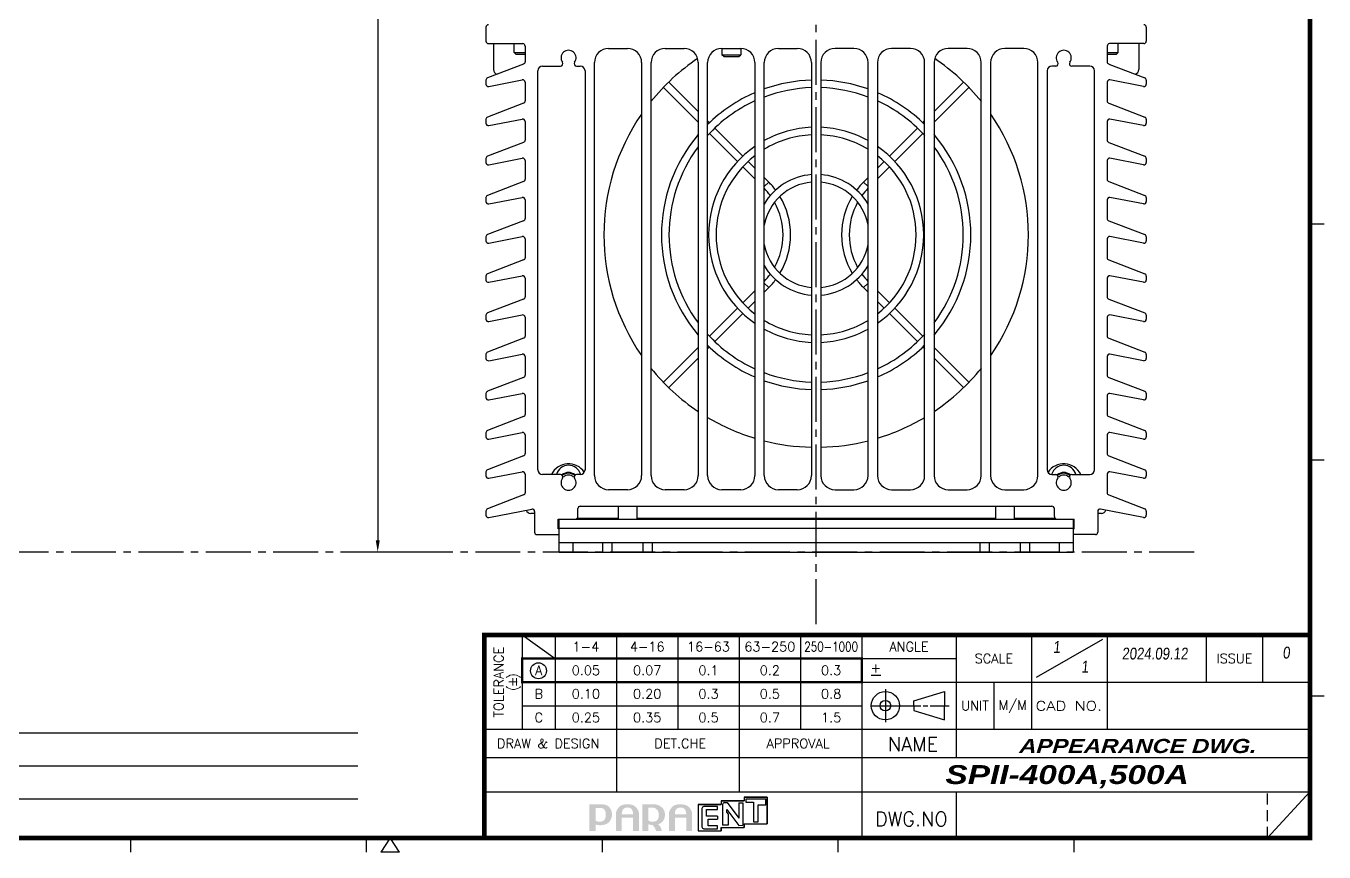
# Model space of a CAD drawing. Extents: x -329 to 5579, y -1942 to 3105.
# Drawn here: x 2328.6 to 2603.8, y -1941.3 to -1766.4 of the extents above; entities that cross this region are included whole.
import ezdxf
from ezdxf.enums import TextEntityAlignment as Align

# ---------------------------------------------------------------- set-up
doc = ezdxf.new("R2010")
doc.units = 0
for name, pattern in [('CENTER', [17.8, 10.75, -2.35, 2.35, -2.35]), ('CENTER2', [28.575, 19.05, -3.175, 3.175, -3.175]), ('HIDDEN', [3.525, 2.35, -1.175])]:
    doc.linetypes.add(name, pattern=pattern)
doc.layers.get('0').update_dxf_attribs({"linetype": 'CONTINUOUS'})
doc.layers.add('3', color=112, linetype='CENTER')
doc.layers.add('DIM', color=1, linetype='CONTINUOUS')
doc.styles.add('N', font='arialbi.ttf', dxfattribs={"width": 0.8, "oblique": 5})
doc.styles.add('OMI-1', font='arial.ttf', dxfattribs={"oblique": 1})
doc.styles.add('SIM', font='simplex')

msp = doc.modelspace()

# ---------------------------------------------------------------- hatches: boundary and pattern name
h = msp.add_hatch(color=256)
edge = h.paths.add_edge_path()
edge.add_spline(control_points=[(2451.23, -1934.53), (2451.02, -1934.77), (2450.71, -1934.93), (2450.22, -1934.93), (2450.11, -1934.93), (2449.95, -1934.92), (2449.74, -1934.87), (2449.54, -1934.83), (2449.43, -1934.72), (2449.37, -1934.67), (2449.37, -1934.59), (2449.37, -1932.14), (2449.37, -1931.99), (2449.51, -1931.99), (2450.28, -1931.99), (2450.28, -1931.99), (2450.72, -1931.99), (2451.02, -1932.12), (2451.23, -1932.36), (2451.45, -1932.61), (2451.52, -1933.03), (2451.52, -1933.4), (2451.52, -1933.78), (2451.45, -1934.29), (2451.23, -1934.53)], knot_values=[0, 0, 0, 0, 1, 1, 1, 2, 2, 2, 3, 3, 3, 4, 4, 4, 5, 5, 5, 6, 6, 6, 7, 7, 7, 8, 8, 8, 8], degree=3, periodic=0)
edge = h.paths.add_edge_path(flags=16)
edge.add_spline(control_points=[(2450.32, -1931.23), (2450.32, -1931.23), (2448.24, -1931.23), (2448.24, -1931.23), (2448.24, -1931.23), (2448.05, -1931.23), (2448.05, -1931.23), (2448.05, -1931.23), (2448.05, -1936.88), (2448.05, -1936.88), (2448.05, -1936.88), (2449.37, -1936.88), (2449.37, -1936.88), (2449.37, -1936.88), (2449.37, -1935.7), (2449.37, -1935.52), (2449.5, -1935.56), (2449.68, -1935.65), (2450.28, -1935.67), (2450.92, -1935.69), (2451.84, -1935.48), (2452.25, -1934.99), (2452.64, -1934.5), (2452.84, -1933.97), (2452.84, -1933.41), (2452.84, -1932.75), (2452.62, -1932.19), (2452.17, -1931.74), (2451.73, -1931.3), (2451.1, -1931.23), (2450.32, -1931.23)], knot_values=[0, 0, 0, 0, 1, 1, 1, 2, 2, 2, 3, 3, 3, 4, 4, 4, 5, 5, 5, 6, 6, 6, 7, 7, 7, 8, 8, 8, 9, 9, 9, 10, 10, 10, 10], degree=3, periodic=0)
h = msp.add_hatch(color=256)
edge = h.paths.add_edge_path()
edge.add_spline(control_points=[(2457.32, -1933.37), (2457.17, -1933.37), (2454.92, -1933.37), (2454.91, -1933.37), (2454.91, -1933.37), (2454.91, -1933.35), (2454.91, -1933.35), (2454.91, -1933.04), (2454.99, -1932.5), (2455.19, -1932.29), (2455.36, -1932.09), (2455.68, -1931.91), (2456.09, -1931.91), (2456.51, -1931.91), (2456.79, -1932.04), (2457, -1932.25), (2457.21, -1932.45), (2457.32, -1933.04), (2457.32, -1933.35), (2457.32, -1933.35), (2457.32, -1933.37), (2457.32, -1933.37)], knot_values=[0, 0, 0, 0, 1, 1, 1, 2, 2, 2, 3, 3, 3, 4, 4, 4, 5, 5, 5, 6, 6, 6, 7, 7, 7, 7], degree=3, periodic=0)
edge = h.paths.add_edge_path(flags=16)
edge.add_spline(control_points=[(2456.09, -1931.23), (2455.2, -1931.23), (2454.62, -1931.46), (2454.24, -1931.92), (2453.86, -1932.36), (2453.67, -1932.74), (2453.67, -1933.27), (2453.67, -1933.27), (2453.67, -1936.88), (2453.67, -1936.88), (2453.67, -1936.88), (2454.91, -1936.88), (2454.91, -1936.88), (2454.91, -1936.88), (2454.91, -1935.19), (2454.91, -1934.09), (2454.92, -1934.09), (2457.17, -1934.09), (2457.32, -1934.09), (2457.32, -1934.24), (2457.32, -1936.88), (2457.32, -1936.88), (2457.32, -1936.88), (2458.55, -1936.88), (2458.55, -1936.88), (2458.55, -1936.88), (2458.55, -1933.27), (2458.55, -1933.27), (2458.55, -1932.74), (2458.36, -1932.36), (2457.98, -1931.92), (2457.6, -1931.46), (2456.99, -1931.23), (2456.09, -1931.23)], knot_values=[0, 0, 0, 0, 1, 1, 1, 2, 2, 2, 3, 3, 3, 4, 4, 4, 5, 5, 5, 6, 6, 6, 7, 7, 7, 8, 8, 8, 9, 9, 9, 10, 10, 10, 11, 11, 11, 11], degree=3, periodic=0)
h = msp.add_hatch(color=256)
edge = h.paths.add_edge_path()
edge.add_spline(control_points=[(2462.42, -1934.59), (2462.16, -1934.83), (2461.85, -1934.95), (2461.41, -1934.95), (2461.29, -1934.95), (2461.13, -1934.93), (2460.99, -1934.88), (2460.85, -1934.83), (2460.58, -1934.69), (2460.54, -1934.65), (2460.54, -1934.57), (2460.54, -1932.1), (2460.54, -1931.95), (2460.68, -1931.95), (2461.53, -1931.95), (2461.53, -1931.95), (2461.92, -1931.95), (2462.15, -1932.16), (2462.4, -1932.41), (2462.65, -1932.67), (2462.77, -1933.08), (2462.77, -1933.43), (2462.77, -1933.81), (2462.68, -1934.35), (2462.42, -1934.59)], knot_values=[0, 0, 0, 0, 1, 1, 1, 2, 2, 2, 3, 3, 3, 4, 4, 4, 5, 5, 5, 6, 6, 6, 7, 7, 7, 8, 8, 8, 8], degree=3, periodic=0)
edge = h.paths.add_edge_path(flags=16)
edge.add_spline(control_points=[(2461.57, -1931.23), (2461.57, -1931.23), (2459.49, -1931.23), (2459.49, -1931.23), (2459.49, -1931.23), (2459.3, -1931.23), (2459.3, -1931.23), (2459.3, -1931.23), (2459.3, -1936.88), (2459.3, -1936.88), (2459.3, -1936.88), (2460.54, -1936.88), (2460.54, -1936.88), (2460.54, -1936.88), (2460.54, -1935.66), (2460.54, -1935.47), (2460.68, -1935.52), (2460.82, -1935.55), (2460.94, -1935.57), (2460.94, -1935.57), (2461.33, -1935.62), (2461.43, -1935.64), (2461.63, -1935.78), (2461.8, -1936.06), (2461.92, -1936.25), (2462.05, -1936.45), (2462.21, -1936.88), (2462.21, -1936.88), (2462.21, -1936.88), (2463.4, -1936.88), (2463.4, -1936.88), (2463.4, -1936.88), (2463.23, -1936.22), (2463.07, -1935.96), (2462.97, -1935.8), (2462.83, -1935.65), (2462.65, -1935.49), (2463.01, -1935.33), (2463.36, -1935.11), (2463.61, -1934.82), (2463.93, -1934.43), (2464.06, -1933.97), (2464.06, -1933.44), (2464.06, -1932.73), (2463.86, -1932.31), (2463.4, -1931.88), (2462.95, -1931.45), (2462.33, -1931.23), (2461.57, -1931.23)], knot_values=[0, 0, 0, 0, 1, 1, 1, 2, 2, 2, 3, 3, 3, 4, 4, 4, 5, 5, 5, 6, 6, 6, 7, 7, 7, 8, 8, 8, 9, 9, 9, 10, 10, 10, 11, 11, 11, 12, 12, 12, 13, 13, 13, 14, 14, 14, 15, 15, 15, 16, 16, 16, 16], degree=3, periodic=0)
h = msp.add_hatch(color=256)
edge = h.paths.add_edge_path()
edge.add_spline(control_points=[(2468.57, -1933.37), (2468.42, -1933.37), (2466.17, -1933.37), (2466.16, -1933.37), (2466.16, -1933.37), (2466.16, -1933.35), (2466.16, -1933.35), (2466.16, -1933.04), (2466.24, -1932.5), (2466.44, -1932.29), (2466.61, -1932.09), (2466.93, -1931.91), (2467.34, -1931.91), (2467.76, -1931.91), (2468.04, -1932.04), (2468.25, -1932.25), (2468.46, -1932.45), (2468.57, -1933.04), (2468.57, -1933.35), (2468.57, -1933.35), (2468.57, -1933.37), (2468.57, -1933.37)], knot_values=[0, 0, 0, 0, 1, 1, 1, 2, 2, 2, 3, 3, 3, 4, 4, 4, 5, 5, 5, 6, 6, 6, 7, 7, 7, 7], degree=3, periodic=0)
edge = h.paths.add_edge_path(flags=16)
edge.add_spline(control_points=[(2467.34, -1931.23), (2466.45, -1931.23), (2465.87, -1931.46), (2465.49, -1931.92), (2465.11, -1932.36), (2464.92, -1932.74), (2464.92, -1933.27), (2464.92, -1933.27), (2464.92, -1936.88), (2464.92, -1936.88), (2464.92, -1936.88), (2466.16, -1936.88), (2466.16, -1936.88), (2466.16, -1936.88), (2466.16, -1935.19), (2466.16, -1934.09), (2466.17, -1934.09), (2468.42, -1934.09), (2468.57, -1934.09), (2468.57, -1934.24), (2468.57, -1936.88), (2468.57, -1936.88), (2468.57, -1936.88), (2469.8, -1936.88), (2469.8, -1936.88), (2469.8, -1936.88), (2469.8, -1933.27), (2469.8, -1933.27), (2469.8, -1932.74), (2469.61, -1932.36), (2469.23, -1931.92), (2468.85, -1931.46), (2468.24, -1931.23), (2467.34, -1931.23)], knot_values=[0, 0, 0, 0, 1, 1, 1, 2, 2, 2, 3, 3, 3, 4, 4, 4, 5, 5, 5, 6, 6, 6, 7, 7, 7, 8, 8, 8, 9, 9, 9, 10, 10, 10, 11, 11, 11, 11], degree=3, periodic=0)

# ---------------------------------------------------------------- linework, layer by layer
at = {"color": 7, "linetype": 'CONTINUOUS'}
for p, q in [((2426.12, -1766.6), (2426.12, -1769.6)), ((2566.12, -1766.6), (2566.12, -1769.6)), ((2426.62, -1770.1), (2433.92, -1770.1)), ((2427.72, -1770.1), (2427.72, -1775.6)), ((2432.12, -1772), (2432.12, -1770.1)), ((2432.52, -1772.4), (2432.12, -1772)), ((2432.12, -1772), (2434.42, -1772)), ((2434.42, -1770.6), (2434.42, -1773.94)), ((2452.12, -1771.1), (2456.12, -1771.1)), ((2464.12, -1771.1), (2468.12, -1771.1)), ((2476.12, -1771.1), (2480.12, -1771.1)), ((2476.12, -1771.1), (2476.12, -1772.45)), ((2480.12, -1771.1), (2480.12, -1772.45)), ((2488.12, -1771.1), (2492.12, -1771.1)), ((2504.12, -1771.1), (2500.12, -1771.1)), ((2516.12, -1771.1), (2512.12, -1771.1)), ((2528.12, -1771.1), (2524.12, -1771.1)), ((2540.12, -1771.1), (2536.12, -1771.1)), ((2557.82, -1770.6), (2557.82, -1773.94)), ((2557.82, -1772), (2560.12, -1772)), ((2565.62, -1770.1), (2558.32, -1770.1)), ((2559.72, -1772.4), (2560.12, -1772)), ((2560.12, -1772), (2560.12, -1770.1)), ((2564.52, -1770.1), (2564.52, -1775.6)), ((2434.1, -1774.41), (2426.44, -1777.35)), ((2434.42, -1772.4), (2432.52, -1772.4)), ((2438.12, -1774.85), (2441.93, -1774.85)), ((2445.31, -1774.85), (2446.12, -1774.85)), ((2449.12, -1861.6), (2449.12, -1774.1)), ((2459.12, -1774.1), (2459.12, -1861.6)), ((2461.12, -1861.6), (2461.12, -1774.1)), ((2471.12, -1774.1), (2471.12, -1861.6)), ((2473.12, -1861.6), (2473.12, -1774.1)), ((2476.52, -1772.85), (2476.12, -1772.45)), ((2476.12, -1772.45), (2480.12, -1772.45)), ((2476.52, -1772.85), (2479.72, -1772.85)), ((2479.72, -1772.85), (2480.12, -1772.45)), ((2483.12, -1774.1), (2483.12, -1861.6)), ((2485.12, -1861.6), (2485.12, -1774.1)), ((2495.12, -1774.1), (2495.12, -1861.6)), ((2497.12, -1774.1), (2497.12, -1861.6)), ((2507.12, -1861.6), (2507.12, -1774.1)), ((2509.12, -1774.1), (2509.12, -1861.6)), ((2519.12, -1861.6), (2519.12, -1774.1)), ((2521.12, -1774.1), (2521.12, -1861.6)), ((2531.12, -1861.6), (2531.12, -1774.1)), ((2533.12, -1774.1), (2533.12, -1861.6)), ((2543.12, -1861.6), (2543.12, -1774.1)), ((2546.93, -1774.85), (2546.12, -1774.85)), ((2554.12, -1774.85), (2550.31, -1774.85)), ((2559.72, -1772.4), (2557.82, -1772.4)), ((2558.14, -1774.41), (2565.8, -1777.35)), ((2426.12, -1777.82), (2426.12, -1778.67)), ((2426.71, -1779.16), (2433.82, -1777.78)), ((2437.12, -1860.35), (2437.12, -1775.85)), ((2447.12, -1775.85), (2447.12, -1860.35)), ((2545.12, -1775.85), (2545.12, -1860.35)), ((2555.12, -1860.35), (2555.12, -1775.85)), ((2565.52, -1779.16), (2558.41, -1777.78)), ((2566.12, -1777.82), (2566.12, -1778.67)), ((2434.42, -1778.27), (2434.42, -1782.24)), ((2471.12, -1786.74), (2463.75, -1779.37)), ((2471.12, -1784.47), (2464.89, -1778.24)), ((2521.12, -1784.47), (2527.35, -1778.24)), ((2521.12, -1786.74), (2528.48, -1779.37)), ((2557.82, -1778.27), (2557.82, -1782.24)), ((2434.1, -1782.71), (2426.44, -1785.65)), ((2558.14, -1782.71), (2565.8, -1785.65)), ((2426.12, -1786.12), (2426.12, -1786.97)), ((2426.71, -1787.46), (2433.82, -1786.08)), ((2565.52, -1787.46), (2558.41, -1786.08)), ((2566.12, -1786.12), (2566.12, -1786.97)), ((2434.42, -1786.57), (2434.42, -1790.54)), ((2473.52, -1786.87), (2473.12, -1786.47)), ((2480.59, -1793.94), (2474.65, -1788)), ((2511.65, -1793.94), (2517.59, -1788)), ((2518.72, -1786.87), (2519.12, -1786.47)), ((2557.82, -1786.57), (2557.82, -1790.54)), ((2434.1, -1791.01), (2426.44, -1793.95)), ((2479.46, -1795.08), (2473.52, -1789.13)), ((2512.78, -1795.08), (2518.72, -1789.13)), ((2558.14, -1791.01), (2565.8, -1793.95)), ((2426.71, -1795.76), (2433.82, -1794.38)), ((2565.52, -1795.76), (2558.41, -1794.38)), ((2426.12, -1794.42), (2426.12, -1795.27)), ((2434.42, -1794.87), (2434.42, -1798.84)), ((2483.12, -1798.74), (2480.59, -1796.21)), ((2483.12, -1796.47), (2481.72, -1795.08)), ((2509.12, -1796.47), (2510.52, -1795.08)), ((2509.12, -1798.74), (2511.65, -1796.21)), ((2557.82, -1794.87), (2557.82, -1798.84)), ((2566.12, -1794.42), (2566.12, -1795.27)), ((2434.1, -1799.31), (2426.44, -1802.25)), ((2486.08, -1799.43), (2485.12, -1798.47)), ((2486.08, -1799.43), (2485.12, -1800.39)), ((2506.16, -1799.43), (2507.12, -1798.47)), ((2506.16, -1799.43), (2507.12, -1800.39)), ((2558.14, -1799.31), (2565.8, -1802.25)), ((2426.12, -1802.72), (2426.12, -1803.57)), ((2426.71, -1804.06), (2433.82, -1802.68)), ((2434.42, -1803.17), (2434.42, -1807.14)), ((2557.82, -1803.17), (2557.82, -1807.14)), ((2565.52, -1804.06), (2558.41, -1802.68)), ((2566.12, -1802.72), (2566.12, -1803.57)), ((2434.1, -1807.61), (2426.44, -1810.55)), ((2558.14, -1807.61), (2565.8, -1810.55)), ((2426.12, -1811.02), (2426.12, -1811.87)), ((2426.71, -1812.36), (2433.82, -1810.98)), ((2434.42, -1811.47), (2434.42, -1815.44)), ((2557.82, -1811.47), (2557.82, -1815.44)), ((2565.52, -1812.36), (2558.41, -1810.98)), ((2566.12, -1811.02), (2566.12, -1811.87)), ((2434.1, -1815.91), (2426.44, -1818.85)), ((2558.14, -1815.91), (2565.8, -1818.85)), ((2426.12, -1819.32), (2426.12, -1820.17)), ((2426.71, -1820.66), (2433.82, -1819.28)), ((2434.42, -1819.77), (2434.42, -1823.74)), ((2486.08, -1821.78), (2485.12, -1820.82)), ((2486.08, -1821.78), (2485.12, -1822.74)), ((2506.16, -1821.78), (2507.12, -1820.82)), ((2506.16, -1821.78), (2507.12, -1822.74)), ((2557.82, -1819.77), (2557.82, -1823.74)), ((2565.52, -1820.66), (2558.41, -1819.28)), ((2566.12, -1819.32), (2566.12, -1820.17)), ((2434.1, -1824.21), (2426.44, -1827.15)), ((2483.12, -1822.47), (2480.59, -1825)), ((2509.12, -1822.47), (2511.65, -1825)), ((2558.14, -1824.21), (2565.8, -1827.15)), ((2479.46, -1826.13), (2473.52, -1832.08)), ((2480.59, -1827.26), (2474.65, -1833.21)), ((2483.12, -1824.74), (2481.72, -1826.13)), ((2509.12, -1824.74), (2510.52, -1826.13)), ((2511.65, -1827.26), (2517.59, -1833.21)), ((2512.78, -1826.13), (2518.72, -1832.08)), ((2426.12, -1827.62), (2426.12, -1828.47)), ((2426.71, -1828.96), (2433.82, -1827.58)), ((2434.42, -1828.07), (2434.42, -1832.04)), ((2557.82, -1828.07), (2557.82, -1832.04)), ((2565.52, -1828.96), (2558.41, -1827.58)), ((2566.12, -1827.62), (2566.12, -1828.47)), ((2434.1, -1832.51), (2426.44, -1835.45)), ((2558.14, -1832.51), (2565.8, -1835.45)), ((2471.12, -1834.47), (2463.75, -1841.84)), ((2473.52, -1834.34), (2473.12, -1834.74)), ((2518.72, -1834.34), (2519.12, -1834.74)), ((2521.12, -1834.47), (2528.48, -1841.84)), ((2426.12, -1835.92), (2426.12, -1836.77)), ((2426.71, -1837.26), (2433.82, -1835.88)), ((2434.42, -1836.37), (2434.42, -1840.34)), ((2471.12, -1836.74), (2464.89, -1842.97)), ((2521.12, -1836.74), (2527.35, -1842.97)), ((2557.82, -1836.37), (2557.82, -1840.34)), ((2565.52, -1837.26), (2558.41, -1835.88)), ((2566.12, -1835.92), (2566.12, -1836.77)), ((2434.1, -1840.81), (2426.44, -1843.75)), ((2558.14, -1840.81), (2565.8, -1843.75)), ((2426.12, -1844.22), (2426.12, -1845.07)), ((2426.71, -1845.56), (2433.82, -1844.18)), ((2434.42, -1844.67), (2434.42, -1848.64)), ((2557.82, -1844.67), (2557.82, -1848.64)), ((2565.52, -1845.56), (2558.41, -1844.18)), ((2566.12, -1844.22), (2566.12, -1845.07)), ((2434.1, -1849.11), (2426.44, -1852.05)), ((2558.14, -1849.11), (2565.8, -1852.05)), ((2426.12, -1852.52), (2426.12, -1853.37)), ((2426.71, -1853.86), (2433.82, -1852.48)), ((2434.42, -1852.97), (2434.42, -1856.94)), ((2557.82, -1852.97), (2557.82, -1856.94)), ((2565.52, -1853.86), (2558.41, -1852.48)), ((2566.12, -1852.52), (2566.12, -1853.37)), ((2434.1, -1857.41), (2426.44, -1860.35)), ((2558.14, -1857.41), (2565.8, -1860.35)), ((2426.12, -1860.82), (2426.12, -1861.67)), ((2426.71, -1862.16), (2433.82, -1860.78)), ((2434.42, -1861.27), (2434.42, -1865.24)), ((2441.93, -1861.35), (2438.12, -1861.35)), ((2444.56, -1861.17), (2444.49, -1861.31)), ((2446.12, -1861.35), (2445.31, -1861.35)), ((2546.12, -1861.35), (2546.93, -1861.35)), ((2547.68, -1861.17), (2547.74, -1861.31)), ((2550.31, -1861.35), (2554.12, -1861.35)), ((2557.82, -1861.27), (2557.82, -1865.24)), ((2565.52, -1862.16), (2558.41, -1860.78)), ((2566.12, -1860.82), (2566.12, -1861.67)), ((2434.1, -1865.71), (2426.44, -1868.65)), ((2456.12, -1864.6), (2452.12, -1864.6)), ((2468.12, -1864.6), (2464.12, -1864.6)), ((2480.12, -1864.6), (2476.12, -1864.6)), ((2492.12, -1864.6), (2488.12, -1864.6)), ((2500.12, -1864.6), (2504.12, -1864.6)), ((2512.12, -1864.6), (2516.12, -1864.6)), ((2524.12, -1864.6), (2528.12, -1864.6)), ((2536.12, -1864.6), (2540.12, -1864.6)), ((2558.14, -1865.71), (2565.8, -1868.65)), ((2426.71, -1870.46), (2435.82, -1868.69)), ((2445.62, -1870.3), (2445.62, -1868.6)), ((2446.12, -1868.1), (2546.12, -1868.1)), ((2454.12, -1868.1), (2454.12, -1870.8)), ((2458.12, -1868.1), (2458.12, -1870.8)), ((2534.12, -1868.1), (2534.12, -1870.8)), ((2538.12, -1868.1), (2538.12, -1870.8)), ((2546.62, -1870.3), (2546.62, -1868.6)), ((2565.52, -1870.46), (2556.41, -1868.69)), ((2426.12, -1869.12), (2426.12, -1869.97)), ((2436.42, -1869.6), (2435.62, -1869.6)), ((2436.42, -1869.18), (2436.42, -1873.6)), ((2441.42, -1870.8), (2550.82, -1870.8)), ((2441.42, -1872.9), (2441.42, -1870.8)), ((2441.62, -1877.8), (2441.62, -1870.8)), ((2445.51, -1870.6), (2454.12, -1870.6)), ((2458.12, -1870.6), (2534.12, -1870.6)), ((2538.12, -1870.6), (2546.72, -1870.6)), ((2550.62, -1870.8), (2550.62, -1877.8)), ((2550.82, -1872.9), (2550.82, -1870.8)), ((2555.82, -1869.18), (2555.82, -1873.6)), ((2556.62, -1869.6), (2555.82, -1869.6)), ((2566.12, -1869.12), (2566.12, -1869.97)), ((2436.92, -1874.1), (2441.62, -1874.1)), ((2441.62, -1872.9), (2441.42, -1872.9)), ((2550.62, -1872.8), (2441.62, -1872.8)), ((2550.62, -1872.9), (2550.82, -1872.9)), ((2555.32, -1874.1), (2550.62, -1874.1)), ((2441.62, -1875.8), (2550.62, -1875.8)), ((2444.62, -1877.8), (2444.62, -1875.8)), ((2450.87, -1877.8), (2450.87, -1875.8)), ((2452.87, -1877.8), (2452.87, -1875.8)), ((2459.37, -1875.8), (2459.37, -1877.8)), ((2461.37, -1875.8), (2461.37, -1877.8)), ((2530.87, -1877.8), (2530.87, -1875.8)), ((2532.87, -1877.8), (2532.87, -1875.8)), ((2539.37, -1875.8), (2539.37, -1877.8)), ((2541.37, -1875.8), (2541.37, -1877.8)), ((2547.62, -1875.8), (2547.62, -1877.8)), ((2441.62, -1877.8), (2550.62, -1877.8))]:
    msp.add_line(p, q, dxfattribs=at)
for p, q in [((2603.8, -1808.35), (2600.8, -1808.35)), ((2603.8, -1858.35), (2600.8, -1858.35)), ((2433.8, -1895.35), (2440.8, -1900.35)), ((2433.8, -1895.35), (2433.8, -1915.35)), ((2440.8, -1895.35), (2440.8, -1915.35)), ((2453.8, -1895.35), (2453.8, -1915.35)), ((2466.8, -1895.35), (2466.8, -1915.35)), ((2479.8, -1895.35), (2479.8, -1928.61)), ((2492.8, -1895.35), (2492.8, -1915.35)), ((2505.8, -1895.35), (2505.8, -1938.35)), ((2525.8, -1895.35), (2525.8, -1921.35)), ((2541.8, -1895.35), (2541.8, -1915.35)), ((2557.8, -1895.35), (2557.8, -1915.35)), ((2578.8, -1895.35), (2578.8, -1905.35)), ((2590.8, -1905.35), (2590.8, -1895.35)), ((2556.8, -1896.35), (2542.8, -1904.35)), ((2433.8, -1900.35), (2525.8, -1900.35)), ((2507.8, -1903.85), (2509.8, -1903.85)), ((2433.8, -1905.35), (2600.8, -1905.35)), ((2510.8, -1906.85), (2510.8, -1913.85)), ((2533.8, -1905.35), (2533.8, -1915.35)), ((2516.8, -1909.35), (2523.3, -1907.35)), ((2516.8, -1910.35), (2516.8, -1909.35)), ((2523.3, -1907.35), (2523.3, -1910.35)), ((2603.8, -1908.35), (2600.8, -1908.35)), ((2433.8, -1910.35), (2505.8, -1910.35)), ((2507.8, -1910.35), (2518.3, -1910.35)), ((2516.8, -1910.35), (2516.8, -1911.35)), ((2516.8, -1911.35), (2523.3, -1913.35)), ((2518.8, -1910.35), (2519.8, -1910.35)), ((2520.3, -1910.35), (2524.3, -1910.35)), ((2523.3, -1913.35), (2523.3, -1910.35)), ((2425.8, -1915.35), (2600.8, -1915.35)), ((2453.8, -1915.35), (2453.8, -1928.61)), ((2273.86, -1916.09), (2398.93, -1916.09)), ((2273.86, -1923.09), (2398.93, -1923.09)), ((2425.8, -1921.35), (2505.8, -1921.35)), ((2505.8, -1921.35), (2600.8, -1921.35)), ((2425.8, -1928.61), (2600.8, -1928.61)), ((2525.8, -1928.61), (2525.8, -1938.35)), ((2591.8, -1938.35), (2600.8, -1928.61)), ((2273.86, -1930.09), (2398.93, -1930.09)), ((2476.01, -1931.26), (2471.13, -1931.26)), ((2471.13, -1931.26), (2471.13, -1936.88)), ((2475.24, -1931.73), (2472.29, -1931.73)), ((2475.24, -1932.32), (2475.24, -1931.73)), ((2480.88, -1930.51), (2476.01, -1930.51)), ((2476.01, -1930.51), (2476.01, -1931.26)), ((2476.29, -1931.28), (2476.29, -1935.69)), ((2476.69, -1930.88), (2477.26, -1930.88)), ((2477.26, -1930.88), (2479.75, -1934.19)), ((2479.75, -1930.96), (2480.6, -1930.96)), ((2479.75, -1930.96), (2479.75, -1934.19)), ((2480.6, -1930.96), (2480.6, -1935.69)), ((2485.76, -1929.76), (2480.88, -1929.76)), ((2480.88, -1929.76), (2480.88, -1930.51)), ((2485.46, -1930.18), (2481.18, -1930.18)), ((2481.18, -1930.18), (2481.18, -1930.77)), ((2481.18, -1930.77), (2482.81, -1930.78)), ((2482.81, -1930.78), (2482.82, -1934.96)), ((2483.81, -1934.96), (2483.81, -1931.33)), ((2483.81, -1931.33), (2485.46, -1931.33)), ((2485.46, -1931.33), (2485.46, -1930.18)), ((2485.76, -1935.38), (2485.76, -1929.76)), ((2471.89, -1932.13), (2471.89, -1936.01)), ((2472.84, -1933.78), (2472.84, -1932.32)), ((2472.84, -1932.32), (2475.24, -1932.32)), ((2475.24, -1933.78), (2472.84, -1933.78)), ((2473.24, -1935.82), (2473.24, -1934.37)), ((2473.24, -1934.37), (2475.24, -1934.37)), ((2475.24, -1933.78), (2475.24, -1934.37)), ((2477.15, -1932.37), (2479.74, -1935.7)), ((2477.15, -1932.98), (2477.15, -1932.37)), ((2477.15, -1932.98), (2477.45, -1933.36)), ((2477.45, -1933.36), (2477.46, -1935.69)), ((2471.13, -1936.88), (2476.01, -1936.88)), ((2472.29, -1936.41), (2475.24, -1936.41)), ((2475.24, -1935.82), (2473.24, -1935.82)), ((2475.24, -1936.41), (2475.24, -1935.82)), ((2476.01, -1936.88), (2476.01, -1936.13)), ((2476.01, -1936.13), (2480.88, -1936.13)), ((2477.46, -1935.69), (2476.29, -1935.69)), ((2479.74, -1935.7), (2480.6, -1935.69)), ((2480.88, -1936.13), (2480.88, -1935.38)), ((2480.88, -1935.38), (2485.76, -1935.38)), ((2482.82, -1934.96), (2483.81, -1934.96)), ((2350.8, -1941.35), (2350.8, -1938.35)), ((2400.8, -1941.35), (2400.8, -1938.35)), ((2405.8, -1938.35), (2403.8, -1941.35)), ((2407.8, -1941.35), (2405.8, -1938.35)), ((2450.8, -1941.35), (2450.8, -1938.35)), ((2500.8, -1941.35), (2500.8, -1938.35)), ((2550.8, -1941.35), (2550.8, -1938.35)), ((2407.8, -1941.35), (2403.8, -1941.35))]:
    msp.add_line(p, q)
at = {"linetype": 'HIDDEN'}
msp.add_line((2591.8, -1938.35), (2591.8, -1928.61), dxfattribs=at)
at = {"color": 3}
for p, q in [((2471.13, -1931.26), (2471.13, -1936.88)), ((2471.13, -1931.26), (2476.01, -1931.26)), ((2476.01, -1930.51), (2476.01, -1931.26)), ((2476.01, -1930.51), (2480.88, -1930.51)), ((2480.88, -1929.76), (2480.88, -1930.51)), ((2480.88, -1929.76), (2485.76, -1929.76)), ((2485.76, -1929.76), (2485.76, -1935.38)), ((2471.13, -1936.88), (2476.01, -1936.88)), ((2476.01, -1936.13), (2476.01, -1936.88)), ((2476.01, -1936.13), (2480.88, -1936.13)), ((2480.88, -1935.38), (2480.88, -1936.13)), ((2480.88, -1935.38), (2485.76, -1935.38))]:
    msp.add_line(p, q, dxfattribs=at)
at = {"const_width": 1}
msp.add_lwpolyline([(2600.8, -1388.35), (1800.8, -1388.35), (1800.8, -1938.35), (2600.8, -1938.35)], close=True, dxfattribs=at)
for points, const_width in [([(2425.8, -1938.35), (2425.8, -1895.35), (2600.8, -1895.35)], 1), ([(2433.8, -1900.35), (2505.8, -1900.35), (2505.8, -1905.35), (2433.8, -1905.35), (2433.8, -1900.35)], 0.5)]:
    msp.add_lwpolyline(points, dxfattribs=dict(const_width=const_width))
for centre, radius in [((2437.25, -1902.94), 1.69), ((2510.8, -1910.35), 3), ((2510.8, -1910.35), 1.12)]:
    msp.add_circle(centre, radius)
at = {"color": 7, "linetype": 'CONTINUOUS'}
for centre, radius, start, end in [((2426.62, -1766.6), 0.5, 90, 180), ((2565.62, -1766.6), 0.5, 0, 90), ((2426.62, -1769.6), 0.5, 180, 270), ((2565.62, -1769.6), 0.5, 270, 0), ((2433.92, -1770.6), 0.5, 0, 90), ((2443.62, -1773.1), 1.6, 323.4704, 216.5296), ((2452.12, -1774.1), 3, 90, 180), ((2456.12, -1774.1), 3, 0, 90), ((2464.12, -1774.1), 3, 90, 180), ((2468.12, -1774.1), 3, 0, 90), ((2476.12, -1774.1), 3, 90, 180), ((2480.12, -1774.1), 3, 0, 90), ((2488.12, -1774.1), 3, 90, 180), ((2492.12, -1774.1), 3, 0, 90), ((2500.12, -1774.1), 3, 90, 180), ((2504.12, -1774.1), 3, 0, 90), ((2512.12, -1774.1), 3, 90, 180), ((2516.12, -1774.1), 3, 0, 90), ((2524.12, -1774.1), 3, 90, 180), ((2528.12, -1774.1), 3, 0, 90), ((2536.12, -1774.1), 3, 90, 180), ((2540.12, -1774.1), 3, 0, 90), ((2548.62, -1773.1), 1.6, 323.4704, 216.5296), ((2558.32, -1770.6), 0.5, 90, 180), ((2433.92, -1773.94), 0.5, 291, 0), ((2438.12, -1775.85), 1, 90, 180), ((2441.93, -1774.35), 0.5, 270, 36.5296), ((2445.31, -1774.35), 0.5, 143.4704, 270), ((2446.12, -1775.85), 1, 0, 90), ((2496.12, -1810.6), 45, 123.9595, 141.1117), ((2496.12, -1810.6), 45, 38.8883, 56.0405), ((2546.12, -1775.85), 1, 90, 180), ((2546.93, -1774.35), 0.5, 270, 36.5296), ((2550.31, -1774.35), 0.5, 143.4704, 270), ((2554.12, -1775.85), 1, 0, 90), ((2558.32, -1773.94), 0.5, 180, 249), ((2426.62, -1777.82), 0.5, 111, 180), ((2428.72, -1775.6), 1, 180, 255.6843), ((2433.92, -1778.27), 0.5, 0, 101), ((2496.12, -1810.6), 32.8, 91.749, 109.6001), ((2496.12, -1810.6), 32.8, 70.3999, 88.251), ((2558.32, -1778.27), 0.5, 79, 180), ((2563.52, -1775.6), 1, 284.3157, 0), ((2565.62, -1777.82), 0.5, 0, 69), ((2426.62, -1778.67), 0.5, 180, 281), ((2496.12, -1810.6), 32.8, 113.3699, 134.5423), ((2496.12, -1810.6), 31.2, 91.8387, 110.6541), ((2496.12, -1810.6), 31.2, 69.3459, 88.1613), ((2496.12, -1810.6), 32.8, 45.4577, 66.6301), ((2565.62, -1778.67), 0.5, 259, 0), ((2433.92, -1782.24), 0.5, 291, 0), ((2496.12, -1810.6), 31.2, 114.6308, 137.5512), ((2496.12, -1810.6), 31.2, 42.4488, 65.3692), ((2558.32, -1782.24), 0.5, 180, 249), ((2426.62, -1786.12), 0.5, 111, 180), ((2433.92, -1786.57), 0.5, 0, 101), ((2496.12, -1810.6), 45, 145.3593, 214.6407), ((2496.12, -1810.6), 45, 325.3593, 34.6407), ((2558.32, -1786.57), 0.5, 79, 180), ((2565.62, -1786.12), 0.5, 0, 69), ((2426.62, -1786.97), 0.5, 180, 281), ((2496.12, -1810.6), 22.8, 92.517, 118.8641), ((2496.12, -1810.6), 22.8, 61.1359, 87.483), ((2565.62, -1786.97), 0.5, 259, 0), ((2433.92, -1790.54), 0.5, 291, 0), ((2496.12, -1810.6), 32.8, 139.6734, 220.3266), ((2496.12, -1810.6), 21.2, 92.707, 121.2973), ((2496.12, -1810.6), 21.2, 58.7027, 87.293), ((2496.12, -1810.6), 32.8, 319.6734, 40.3266), ((2558.32, -1790.54), 0.5, 180, 249), ((2426.62, -1794.42), 0.5, 111, 180), ((2433.92, -1794.87), 0.5, 0, 101), ((2496.12, -1810.6), 31.2, 143.3176, 216.6824), ((2496.12, -1810.6), 22.8, 124.7923, 235.2077), ((2496.12, -1810.6), 21.2, 127.8631, 232.1369), ((2496.12, -1810.6), 22.8, 304.7923, 55.2077), ((2496.12, -1810.6), 21.2, 307.8631, 52.1369), ((2496.12, -1810.6), 31.2, 323.3176, 36.6824), ((2558.32, -1794.87), 0.5, 79, 180), ((2565.62, -1794.42), 0.5, 0, 69), ((2426.62, -1795.27), 0.5, 180, 281), ((2565.62, -1795.27), 0.5, 259, 0), ((2433.92, -1798.84), 0.5, 291, 0), ((2496.12, -1810.6), 11.2, 95.1264, 169.612), ((2496.12, -1810.6), 12.8, 94.4856, 149.3564), ((2474.9, -1810.6), 15.8, 36.8602, 45), ((2496.12, -1810.6), 12.8, 30.6436, 85.5144), ((2496.12, -1810.6), 11.2, 10.388, 84.8736), ((2517.33, -1810.6), 15.8, 135, 143.1398), ((2558.32, -1798.84), 0.5, 180, 249), ((2426.62, -1802.72), 0.5, 111, 180), ((2474.9, -1810.6), 14.2, 35.8488, 43.9644), ((2474.9, -1810.6), 15.8, 328.9921, 31.0079), ((2517.33, -1810.6), 15.8, 148.9921, 211.0079), ((2517.33, -1810.6), 14.2, 136.0356, 144.1512), ((2565.62, -1802.72), 0.5, 0, 69), ((2426.62, -1803.57), 0.5, 180, 281), ((2433.92, -1803.17), 0.5, 0, 101), ((2474.9, -1810.6), 14.2, 330.8977, 29.1023), ((2517.33, -1810.6), 14.2, 150.8977, 209.1023), ((2558.32, -1803.17), 0.5, 79, 180), ((2565.62, -1803.57), 0.5, 259, 0), ((2433.92, -1807.14), 0.5, 291, 0), ((2558.32, -1807.14), 0.5, 180, 249), ((2426.62, -1811.02), 0.5, 111, 180), ((2565.62, -1811.02), 0.5, 0, 69), ((2426.62, -1811.87), 0.5, 180, 281), ((2433.92, -1811.47), 0.5, 0, 101), ((2496.12, -1810.6), 11.2, 190.388, 264.8736), ((2496.12, -1810.6), 11.2, 275.1264, 349.612), ((2558.32, -1811.47), 0.5, 79, 180), ((2565.62, -1811.87), 0.5, 259, 0), ((2433.92, -1815.44), 0.5, 291, 0), ((2558.32, -1815.44), 0.5, 180, 249), ((2426.62, -1819.32), 0.5, 111, 180), ((2496.12, -1810.6), 12.8, 210.6436, 265.5144), ((2474.9, -1810.6), 14.2, 316.0356, 324.1512), ((2496.12, -1810.6), 12.8, 274.4856, 329.3564), ((2517.33, -1810.6), 14.2, 215.8488, 223.9644), ((2565.62, -1819.32), 0.5, 0, 69), ((2426.62, -1820.17), 0.5, 180, 281), ((2433.92, -1819.77), 0.5, 0, 101), ((2474.9, -1810.6), 15.8, 315, 323.1398), ((2517.33, -1810.6), 15.8, 216.8602, 225), ((2558.32, -1819.77), 0.5, 79, 180), ((2565.62, -1820.17), 0.5, 259, 0), ((2433.92, -1823.74), 0.5, 291, 0), ((2558.32, -1823.74), 0.5, 180, 249), ((2426.62, -1827.62), 0.5, 111, 180), ((2565.62, -1827.62), 0.5, 0, 69), ((2426.62, -1828.47), 0.5, 180, 281), ((2433.92, -1828.07), 0.5, 0, 101), ((2496.12, -1810.6), 21.2, 238.7027, 267.293), ((2496.12, -1810.6), 21.2, 272.707, 301.2973), ((2558.32, -1828.07), 0.5, 79, 180), ((2565.62, -1828.47), 0.5, 259, 0), ((2433.92, -1832.04), 0.5, 291, 0), ((2496.12, -1810.6), 31.2, 222.4488, 245.3692), ((2496.12, -1810.6), 22.8, 241.1359, 267.483), ((2496.12, -1810.6), 22.8, 272.517, 298.8641), ((2496.12, -1810.6), 31.2, 294.6308, 317.5512), ((2558.32, -1832.04), 0.5, 180, 249), ((2426.62, -1835.92), 0.5, 111, 180), ((2496.12, -1810.6), 32.8, 225.4577, 246.6301), ((2496.12, -1810.6), 32.8, 293.3699, 314.5423), ((2565.62, -1835.92), 0.5, 0, 69), ((2426.62, -1836.77), 0.5, 180, 281), ((2433.92, -1836.37), 0.5, 0, 101), ((2558.32, -1836.37), 0.5, 79, 180), ((2565.62, -1836.77), 0.5, 259, 0), ((2433.92, -1840.34), 0.5, 291, 0), ((2496.12, -1810.6), 45, 218.8883, 236.2177), ((2496.12, -1810.6), 31.2, 249.3459, 268.1613), ((2496.12, -1810.6), 31.2, 271.8387, 290.6541), ((2496.12, -1810.6), 45, 303.7823, 321.1117), ((2558.32, -1840.34), 0.5, 180, 249), ((2426.62, -1844.22), 0.5, 111, 180), ((2496.12, -1810.6), 32.8, 250.3999, 268.251), ((2496.12, -1810.6), 32.8, 271.749, 289.6001), ((2565.62, -1844.22), 0.5, 0, 69), ((2426.62, -1845.07), 0.5, 180, 281), ((2433.92, -1844.67), 0.5, 0, 101), ((2558.32, -1844.67), 0.5, 79, 180), ((2565.62, -1845.07), 0.5, 259, 0), ((2433.92, -1848.64), 0.5, 291, 0), ((2496.12, -1810.6), 45, 239.2491, 253.1954), ((2496.12, -1810.6), 45, 286.8046, 300.7509), ((2558.32, -1848.64), 0.5, 180, 249), ((2426.62, -1852.52), 0.5, 111, 180), ((2565.62, -1852.52), 0.5, 0, 69), ((2426.62, -1853.37), 0.5, 180, 281), ((2433.92, -1852.97), 0.5, 0, 101), ((2496.12, -1810.6), 45, 255.8436, 268.7287), ((2496.12, -1810.6), 45, 271.2713, 284.1564), ((2558.32, -1852.97), 0.5, 79, 180), ((2565.62, -1853.37), 0.5, 259, 0), ((2433.92, -1856.94), 0.5, 291, 0), ((2558.32, -1856.94), 0.5, 180, 249), ((2426.62, -1860.82), 0.5, 111, 180), ((2438.12, -1860.35), 1, 180, 270), ((2443.62, -1863.1), 4, 33.4704, 153.9785), ((2443.62, -1862.1), 2.69, 16.4596, 163.7744), ((2446.12, -1860.35), 1, 270, 0), ((2546.12, -1860.35), 1, 180, 270), ((2548.62, -1863.1), 4, 26.0215, 146.5296), ((2548.62, -1862.1), 2.69, 16.2256, 163.5404), ((2554.12, -1860.35), 1, 270, 0), ((2565.62, -1860.82), 0.5, 0, 69), ((2426.62, -1861.67), 0.5, 180, 281), ((2433.92, -1861.27), 0.5, 0, 101), ((2441.93, -1861.85), 0.5, 323.4704, 90), ((2443.62, -1863.1), 1.6, 143.4704, 36.5296), ((2443.62, -1863.1), 2.15, 49.9029, 130.0971), ((2443.62, -1863.1), 2, 51.4275, 128.5725), ((2443.62, -1863.1), 1.6, 48.4583, 131.5417), ((2445.31, -1861.85), 0.5, 90, 216.5296), ((2452.12, -1861.6), 3, 180, 270), ((2456.12, -1861.6), 3, 270, 0), ((2464.12, -1861.6), 3, 180, 270), ((2468.12, -1861.6), 3, 270, 0), ((2476.12, -1861.6), 3, 180, 270), ((2480.12, -1861.6), 3, 270, 0), ((2488.12, -1861.6), 3, 180, 270), ((2492.12, -1861.6), 3, 270, 0), ((2500.12, -1861.6), 3, 180, 270), ((2504.12, -1861.6), 3, 270, 0), ((2512.12, -1861.6), 3, 180, 270), ((2516.12, -1861.6), 3, 270, 0), ((2524.12, -1861.6), 3, 180, 270), ((2528.12, -1861.6), 3, 270, 0), ((2536.12, -1861.6), 3, 180, 270), ((2540.12, -1861.6), 3, 270, 0), ((2546.93, -1861.85), 0.5, 323.4704, 90), ((2548.62, -1863.1), 1.6, 143.4704, 36.5296), ((2548.62, -1863.1), 2.15, 49.9029, 130.0971), ((2548.62, -1863.1), 2, 51.4275, 128.5725), ((2548.62, -1863.1), 1.6, 48.4583, 131.5417), ((2550.31, -1861.85), 0.5, 90, 216.5296), ((2558.32, -1861.27), 0.5, 79, 180), ((2565.62, -1861.67), 0.5, 259, 0), ((2433.92, -1865.24), 0.5, 291, 0), ((2558.32, -1865.24), 0.5, 180, 249), ((2426.62, -1869.12), 0.5, 111, 180), ((2435.92, -1869.18), 0.5, 0, 101), ((2446.12, -1868.6), 0.5, 90, 180), ((2546.12, -1868.6), 0.5, 0, 90), ((2556.32, -1869.18), 0.5, 79, 180), ((2565.62, -1869.12), 0.5, 0, 69), ((2426.62, -1869.97), 0.5, 180, 281), ((2435.62, -1868.6), 1, 197.9148, 270), ((2445.12, -1870.3), 0.5, 270, 0), ((2547.12, -1870.3), 0.5, 180, 270), ((2556.62, -1868.6), 1, 270, 342.0852), ((2565.62, -1869.97), 0.5, 259, 0), ((2436.92, -1873.6), 0.5, 180, 270), ((2555.32, -1873.6), 0.5, 270, 0)]:
    msp.add_arc(centre, radius, start, end, dxfattribs=at)
for centre, start, end in [((2472.29, -1932.13), 89.9532, 180.0946), ((2476.69, -1931.28), 90.2374, 180), ((2472.29, -1936.01), 180.0946, 270.0249)]:
    msp.add_arc(centre, 0.4, start, end)
at = {"layer": '3', "linetype": 'CENTER2', "ltscale": 0.5}
for p, q in [((2496.12, -1893.09), (2496.12, -1595.54)), ((2576.27, -1877.8), (1880.46, -1877.8))]:
    msp.add_line(p, q, dxfattribs=at)
at = {"layer": 'DIM'}
for p, q in [((2403.17, -1630.1), (2403.17, -1875.3)), ((2409.65, -1877.8), (2402.37, -1877.8))]:
    msp.add_line(p, q, dxfattribs=at)
msp.add_solid([(2402.75, -1875.3), (2403.59, -1875.3), (2403.17, -1877.8)], dxfattribs=at)

# ---------------------------------------------------------------- texts
at = {"style": 'SIM'}
for s, p in [('TOLERANCE', (2429.8, -1905.35)), ('( )', (2432.8, -1905.35)), ('-', (2433.44, -1905.32))]:
    msp.add_text(s, height=2, rotation=90, dxfattribs=at).set_placement(p, align=Align.CENTER)
for s, height, p in [('1-4', 2, (2447.3, -1897.85)), ('4-16', 2, (2460.3, -1897.85)), ('16-63', 2, (2473.3, -1897.85)), ('63-250', 2, (2486.3, -1897.85)), ('ANGLE', 2, (2515.8, -1897.85)), ('SCALE', 2, (2533.8, -1900.35)), ('ISSUE', 2, (2584.8, -1900.35)), ('A', 2, (2437.3, -1902.85)), ('0.05', 2, (2447.3, -1902.85)), ('0.07', 2, (2460.3, -1902.85)), ('0.1', 2, (2473.3, -1902.85)), ('0.2', 2, (2486.3, -1902.85)), ('0.3', 2, (2499.3, -1902.85)), ('B', 2, (2437.3, -1907.85)), ('0.10', 2, (2447.3, -1907.85)), ('0.20', 2, (2460.3, -1907.85)), ('0.3', 2, (2473.3, -1907.85)), ('0.5', 2, (2486.3, -1907.85)), ('0.8', 2, (2499.3, -1907.85)), ('UNIT', 2, (2529.8, -1910.35)), ('M/M', 2, (2537.8, -1910.35)), ('C', 2, (2437.3, -1912.85)), ('0.25', 2, (2447.3, -1912.85)), ('0.35', 2, (2460.3, -1912.85)), ('0.5', 2, (2473.3, -1912.85)), ('0.7', 2, (2486.3, -1912.85)), ('1.5', 2, (2499.3, -1912.85)), ('DRAW & DESIGN', 2, (2439.3, -1918.35)), ('DET.CHE', 2, (2467.3, -1918.35)), ('APPROVAL', 2, (2492.3, -1918.35)), ('NAME', 3, (2516.65, -1918.5)), ('DWG.NO', 3, (2516.3, -1934.35))]:
    msp.add_text(s, height=height, dxfattribs=at).set_placement(p, align=Align.MIDDLE)
at = {"style": 'SIM', "width": 0.8}
msp.add_text('250-1000', height=2, dxfattribs=at).set_placement((2499.3, -1897.85), align=Align.MIDDLE)
at = {"oblique": 5}
for s, height, style, width, p in [('1', 2.5, 'OMI-1', 0.8, (2546.35, -1899.16)), ('1', 2.5, 'OMI-1', 0.8, (2552.31, -1903.33)), ('APPEARANCE DWG.', 3, 'N', 1.2, (2539.14, -1920.38))]:
    msp.add_text(s, height=height, dxfattribs=dict(at, style=style, width=width)).set_placement(p)
at = {"style": 'OMI-1', "oblique": 5, "width": 0.8}
for s, p in [('2024.09.12', (2567.94, -1900.56)), ('0', (2595.8, -1900.35))]:
    msp.add_text(s, height=2.5, dxfattribs=at).set_placement(p, align=Align.CENTER)
at = {"style": 'SIM'}
msp.add_text('+', height=2, dxfattribs=at).set_placement((2508.8, -1903.35), align=Align.CENTER)
msp.add_text('+', height=2, rotation=90, dxfattribs=at).set_placement((2431.7, -1905.32), align=Align.MIDDLE)
for s, height, style, width, p, p2 in [('CAD NO.', 2, 'SIM', 1.148815, (2542.64, -1911.39), (2556.75, -1911.39)), ('SPII-400A,500A', 4, 'N', 1.267671, (2523.53, -1926.94), (2575.11, -1926.94))]:
    msp.add_text(s, height=height, dxfattribs=dict(style=style, width=width)).set_placement(p, p2, align=Align.FIT)

doc.saveas('drawing.dxf')
